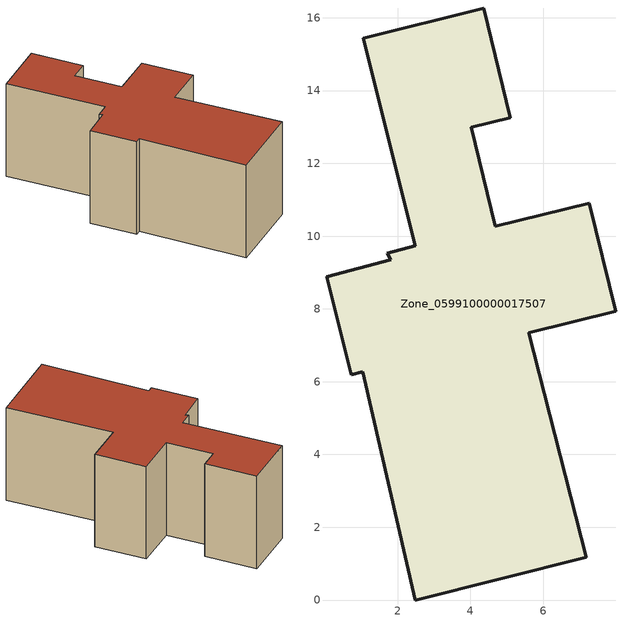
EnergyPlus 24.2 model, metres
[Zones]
Zone_0599100000017507
 floor ground (C_G): 1.05,15.44 4.37,16.27 5.1,13.26 4.02,12.99 4.68,10.27 7.26,10.9 7.99,7.93 5.6,7.35 7.18,1.18 2.48,0 1.04,6.27 0.73,6.19 0.06,8.89 1.81,9.36 1.71,9.54 2.49,9.73 z0
 wall outside (C_F): 1.04,6.27 2.48,0 7.18,1.18 5.6,7.35 7.99,7.93 7.26,10.9 4.68,10.27 4.02,12.99 5.1,13.26 4.37,16.27 1.05,15.44 2.49,9.73 1.71,9.54 1.81,9.36 0.06,8.89 0.73,6.19 1.04,6.27 z0:5.95
 roof outside (C_R): 1.05,15.44 2.49,9.73 1.71,9.54 1.81,9.36 0.06,8.89 0.73,6.19 1.04,6.27 2.48,0 7.18,1.18 5.6,7.35 7.99,7.93 7.26,10.9 4.68,10.27 4.02,12.99 5.1,13.26 4.37,16.27 z5.95
[BUILDING]
Pand.0599100000017507: North Axis=0; Terrain=City; Loads Convergence Tolerance Value=0.04; Temperature Convergence Tolerance Value=0.4; Solar Distribution=FullExterior; Maximum Number of Warmup Days=25; Minimum Number of Warmup Days=1
[Site:Location]
Rotterdam.The.Hague.AP_ZH_NLD Design_Conditions: Latitude=51.96; Longitude=4.45; Time Zone=1; Elevation=-4.5
[SITE:GROUNDTEMPERATURE:BUILDINGSURFACE]
18, 18, 18, 18, 18, 18, 18, 18, 18, 18, 18, 18
[MATERIAL] Thermal Absorptance=0.9; Solar Absorptance=0.7; Visible Absorptance=0.7
Name | Roughness | Thickness | Conductivity | Density | Specific Heat
G.TI.1965-1974 | MediumSmooth | 0.15 | 0.882353 | 540 | 1210
F.TI.1965-1974 | Rough | 0.3 | 0.697674 | 1920 | 840
R.TI.1965-1974 | MediumRough | 0.2 | 0.232558 | 1500 | 1000
[CONSTRUCTION]
C_G: G.TI.1965-1974
C_F: F.TI.1965-1974
C_R: R.TI.1965-1974
[ZONE]
Zone_0599100000017507: Type=1; Multiplier=1; Ceiling Height=Autocalculate; Volume=Autocalculate; Floor Area=autocalculate; Part of Total Floor Area=Yes
[ZONEINFILTRATION:DESIGNFLOWRATE]
Infil_Zone_0599100000017507: Zone or ZoneList or Space or SpaceList=Zone_0599100000017507; Schedule=AlwaysOn; Design Flow Rate Calculation Method=Flow/Area; Flow Rate per Floor Area=0.003; Constant Term Coefficient=1; Temperature Term Coefficient=0; Velocity Term Coefficient=0; Velocity Squared Term Coefficient=0
[HVACTEMPLATE:ZONE:IDEALLOADSAIRSYSTEM]
Zone_0599100000017507: Maximum Heating Supply Air Temperature=50; Minimum Cooling Supply Air Temperature=13; Maximum Heating Supply Air Humidity Ratio=0.0156; Minimum Cooling Supply Air Humidity Ratio=0.0077; Heating Limit=NoLimit; Cooling Limit=NoLimit; Dehumidification Control Type=ConstantSensibleHeatRatio; Cooling Sensible Heat Ratio=0.7; Dehumidification Setpoint=60; Humidification Control Type=None; Humidification Setpoint=30; Outdoor Air Method=None; Outdoor Air Flow Rate per Person=0.00944; Outdoor Air Flow Rate per Zone Floor Area=0; Outdoor Air Flow Rate per Zone=0; Demand Controlled Ventilation Type=None; Outdoor Air Economizer Type=NoEconomizer; Heat Recovery Type=None; Sensible Heat Recovery Effectiveness=0.7; Latent Heat Recovery Effectiveness=0.65
[ZONECONTROL:THERMOSTAT]
ThermostatControl_Zone_0599100000017507: Zone or ZoneList=Zone_0599100000017507; Control Type Schedule=DualSetpointControlType; Control 1=Thermostat_Zone_0599100000017507; Temperature Difference Between Cutout And Setpoint=0
[THERMOSTATSETPOINT:DUALSETPOINT]
Thermostat_Zone_0599100000017507: Heating Setpoint Temperature Schedule=HeatingSetpoint_Zone_0599100000017507; Cooling Setpoint Temperature Schedule=CoolingSetpoint_Zone_0599100000017507
[SCHEDULE:COMPACT]
HeatingSetpoint_Zone_0599100000017507: Through: 12/31, For: AllDays, Until: 24:00, 21
CoolingSetpoint_Zone_0599100000017507: Through: 12/31, For: AllDays, Until: 24:00, 24
DualSetpointControlType: Through: 12/31, For: AllDays, Until: 24:00, 4
AlwaysOn: Through: 12/31, For: AllDays, Until: 24:00, 1
